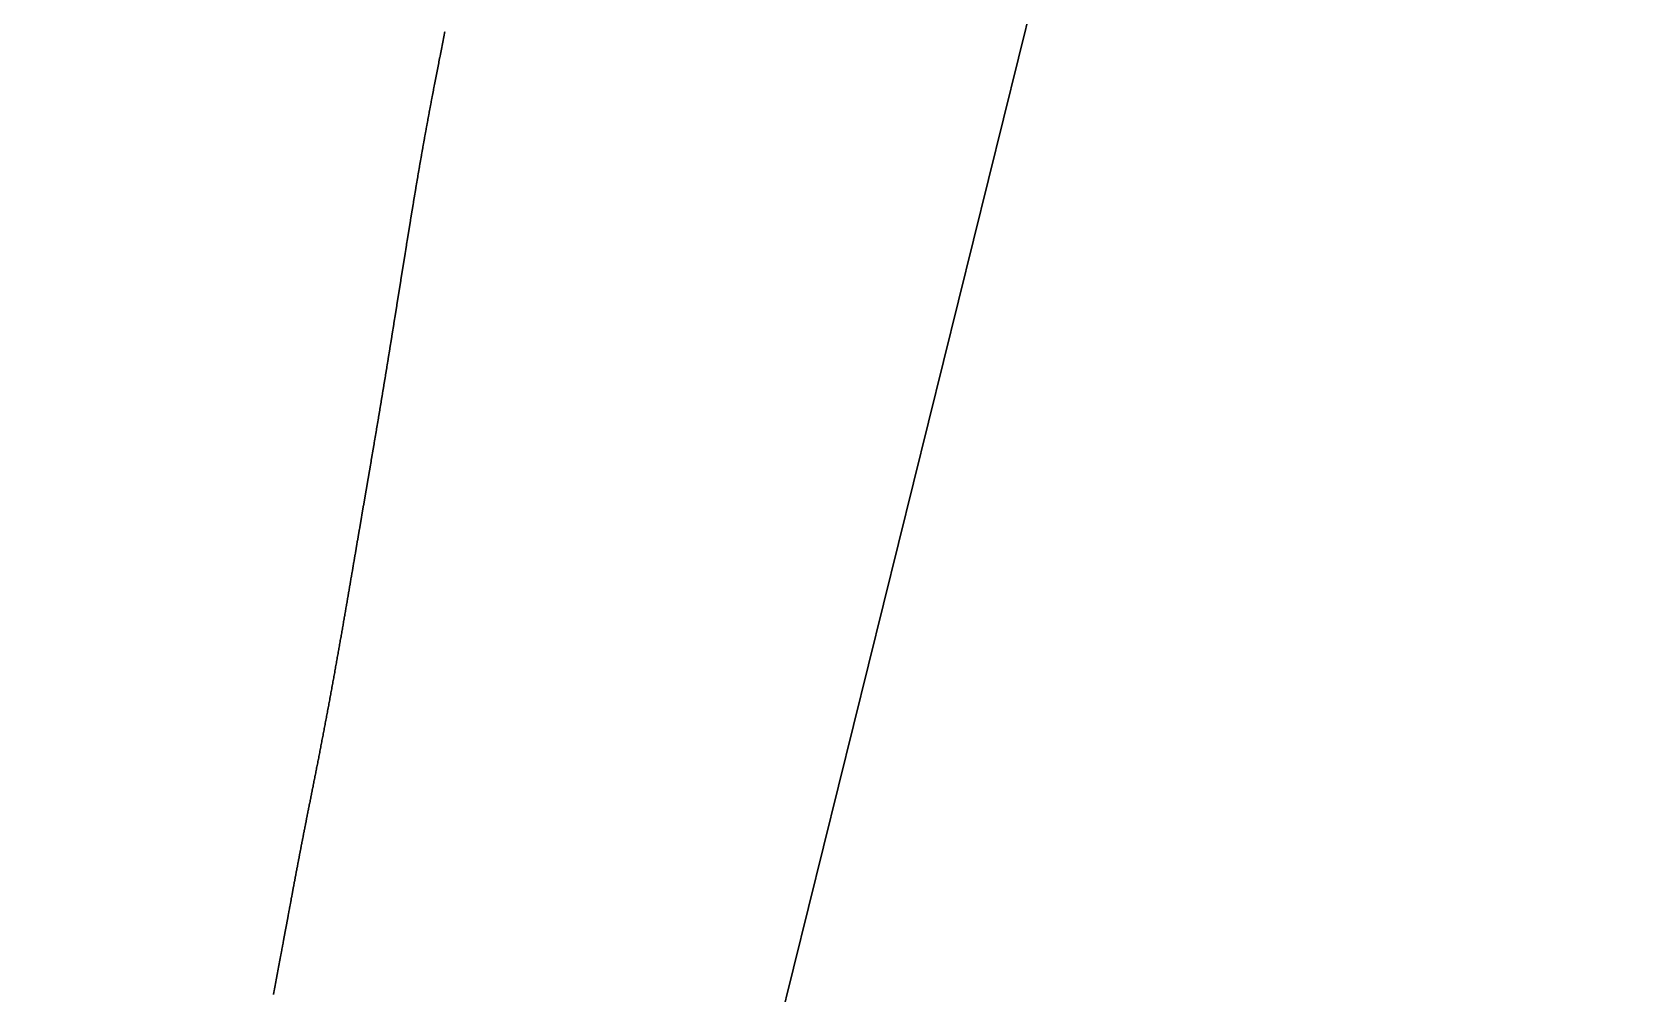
# Model space of a CAD drawing. Header units: inches. Extents: x 130170 to 284068, y 377793 to 804530.
# Drawn here: x 260626.3 to 260714.5, y 746451.2 to 746503.8 of the extents above; entities that cross this region are included whole.
import ezdxf

# ---------------------------------------------------------------- set-up
doc = ezdxf.new("R2010")
doc.units = ezdxf.units.IN
doc.header["$MEASUREMENT"] = 0
doc.layers.add('muni_il', color=7, linetype='Continuous')

msp = doc.modelspace()

# ---------------------------------------------------------------- linework, layer by layer
at = {"layer": 'muni_il'}
for points in [[(260754.781, 747530.375), (260754.516, 747438.375), (260754.219, 747328.938), (260744.016, 747241.375), (260757.781, 747179.188), (260746.219, 746984), (260731.625, 746822.375), (260701.984, 746720.062), (260696.672, 746692.375), (260695.016, 746602.75), (260685.453, 746523.188), (260656.688, 746406.938), (260626.344, 746302.5), (260639.141, 746300.188), (260650.062, 746297.125), (260662.125, 746293.125), (260756.85, 746272.963), (260806.032, 746262.021), (261717.828, 746059.438), (261715.418, 746000.168), (261660.703, 744654.562)], [(261660.703, 744654.562), (261715.418, 746000.168), (261717.828, 746059.438), (260806.032, 746262.021), (260756.85, 746272.963), (260662.125, 746293.125), (260650.062, 746297.125), (260639.141, 746300.188), (260626.344, 746302.5), (260656.688, 746406.938), (260685.453, 746523.188), (260695.016, 746602.75), (260696.672, 746692.375), (260701.984, 746720.062), (260731.625, 746822.375), (260746.219, 746984), (260757.781, 747179.188), (260744.016, 747241.375), (260754.219, 747328.938), (260754.516, 747438.375), (260754.781, 747530.375)], [(260639.54, 746451.203), (260639.549, 746451.25), (260639.558, 746451.298), (260639.567, 746451.346), (260639.576, 746451.394), (260639.585, 746451.442), (260639.594, 746451.49), (260639.603, 746451.538), (260639.612, 746451.587), (260639.621, 746451.636), (260639.63, 746451.684), (260639.639, 746451.733), (260639.649, 746451.782), (260639.658, 746451.831), (260639.667, 746451.88), (260639.676, 746451.929), (260639.685, 746451.979), (260639.695, 746452.028), (260639.704, 746452.077), (260639.713, 746452.127), (260639.723, 746452.176), (260639.732, 746452.226), (260639.741, 746452.275), (260639.751, 746452.325), (260639.76, 746452.375), (260639.769, 746452.424), (260639.778, 746452.474), (260639.788, 746452.523), (260639.797, 746452.573), (260639.806, 746452.622), (260639.815, 746452.672), (260639.825, 746452.721), (260639.834, 746452.77), (260639.843, 746452.82), (260639.852, 746452.868), (260639.861, 746452.917), (260639.871, 746452.966), (260639.88, 746453.014), (260639.889, 746453.063), (260639.898, 746453.111), (260639.906, 746453.158), (260639.915, 746453.206), (260639.924, 746453.253), (260639.933, 746453.3), (260639.942, 746453.346), (260639.95, 746453.392), (260639.959, 746453.437), (260639.967, 746453.482), (260639.975, 746453.527), (260639.984, 746453.571), (260639.992, 746453.614), (260640, 746453.656), (260640.007, 746453.698), (260640.015, 746453.739), (260640.023, 746453.779), (260640.03, 746453.818), (260640.037, 746453.856), (260640.044, 746453.893), (260640.051, 746453.929), (260640.057, 746453.964), (260640.064, 746453.997), (260640.07, 746454.03), (260640.075, 746454.06), (260640.081, 746454.089), (260640.086, 746454.117), (260640.091, 746454.143), (260640.095, 746454.167), (260640.099, 746454.189), (260640.103, 746454.21), (260640.107, 746454.228), (260640.11, 746454.244), (260640.112, 746454.258), (260640.115, 746454.269), (260640.116, 746454.278), (260640.327, 746455.409), (260640.335, 746455.455), (260640.34, 746455.48), (260640.345, 746455.507), (260640.35, 746455.535), (260640.355, 746455.564), (260640.361, 746455.594), (260640.366, 746455.625), (260640.372, 746455.658), (260640.378, 746455.691), (260640.385, 746455.726), (260640.391, 746455.762), (260640.398, 746455.798), (260640.405, 746455.836), (260640.412, 746455.875), (260640.419, 746455.915), (260640.427, 746455.955), (260640.434, 746455.997), (260640.442, 746456.04), (260640.45, 746456.083), (260640.458, 746456.127), (260640.466, 746456.172), (260640.475, 746456.218), (260640.483, 746456.265), (260640.492, 746456.312), (260640.501, 746456.36), (260640.51, 746456.409), (260640.519, 746456.459), (260640.529, 746456.509), (260640.538, 746456.56), (260640.548, 746456.612), (260640.557, 746456.664), (260640.567, 746456.716), (260640.577, 746456.77), (260640.587, 746456.823), (260640.597, 746456.878), (260640.607, 746456.932), (260640.617, 746456.987), (260640.628, 746457.043), (260640.638, 746457.099), (260640.649, 746457.155), (260640.659, 746457.212), (260640.67, 746457.269), (260640.681, 746457.326), (260640.692, 746457.384), (260640.703, 746457.442), (260640.713, 746457.5), (260640.724, 746457.558), (260640.735, 746457.616), (260640.746, 746457.675), (260640.758, 746457.734), (260640.769, 746457.793), (260640.78, 746457.852), (260640.791, 746457.911), (260640.802, 746457.971), (260640.814, 746458.03), (260640.825, 746458.09), (260640.836, 746458.15), (260640.848, 746458.209), (260640.859, 746458.269), (260640.87, 746458.329), (260640.882, 746458.389), (260640.893, 746458.448), (260640.905, 746458.508), (260640.916, 746458.568), (260640.928, 746458.628), (260640.939, 746458.688), (260640.95, 746458.748), (260640.962, 746458.807), (260640.973, 746458.867), (260640.985, 746458.927), (260640.996, 746458.987), (260641.008, 746459.047), (260641.019, 746459.106), (260641.031, 746459.166), (260641.043, 746459.226), (260641.054, 746459.285), (260641.066, 746459.345), (260641.077, 746459.404), (260641.089, 746459.464), (260641.1, 746459.523), (260641.112, 746459.583), (260641.123, 746459.643), (260641.135, 746459.702), (260641.147, 746459.761), (260641.158, 746459.821), (260641.17, 746459.88), (260641.182, 746459.94), (260641.193, 746460), (260641.205, 746460.059), (260641.217, 746460.119), (260641.228, 746460.178), (260641.24, 746460.238), (260641.252, 746460.298), (260641.264, 746460.357), (260641.275, 746460.417), (260641.287, 746460.477), (260641.299, 746460.537), (260641.311, 746460.597), (260641.323, 746460.657), (260641.334, 746460.717), (260641.346, 746460.777), (260641.358, 746460.837), (260641.37, 746460.898), (260641.382, 746460.958), (260641.394, 746461.019), (260641.406, 746461.08), (260641.418, 746461.14), (260641.431, 746461.202), (260641.443, 746461.263), (260641.455, 746461.324), (260641.467, 746461.385), (260641.48, 746461.447), (260641.492, 746461.509), (260641.504, 746461.571), (260641.516, 746461.633), (260641.529, 746461.695), (260641.541, 746461.758), (260641.554, 746461.82), (260641.566, 746461.883), (260641.579, 746461.946), (260641.591, 746462.01), (260641.604, 746462.073), (260641.617, 746462.137), (260641.629, 746462.201), (260641.642, 746462.265), (260641.655, 746462.329), (260641.668, 746462.394), (260641.681, 746462.458), (260641.694, 746462.523), (260641.707, 746462.589), (260641.72, 746462.654), (260641.733, 746462.72), (260641.746, 746462.786), (260641.759, 746462.852), (260641.772, 746462.918), (260641.785, 746462.985), (260641.798, 746463.052), (260641.811, 746463.119), (260641.825, 746463.186), (260641.838, 746463.254), (260641.851, 746463.321), (260641.865, 746463.389), (260641.878, 746463.458), (260641.892, 746463.526), (260641.905, 746463.595), (260641.919, 746463.664), (260641.933, 746463.733), (260641.946, 746463.803), (260641.96, 746463.872), (260641.974, 746463.942), (260641.987, 746464.012), (260642.001, 746464.082), (260642.015, 746464.153), (260642.029, 746464.224), (260642.042, 746464.295), (260642.056, 746464.366), (260642.07, 746464.437), (260642.084, 746464.509), (260642.098, 746464.58), (260642.112, 746464.652), (260642.126, 746464.724), (260642.14, 746464.797), (260642.154, 746464.869), (260642.168, 746464.942), (260642.182, 746465.014), (260642.196, 746465.087), (260642.21, 746465.161), (260642.224, 746465.234), (260642.238, 746465.307), (260642.252, 746465.381), (260642.266, 746465.455), (260642.28, 746465.528), (260642.294, 746465.602), (260642.308, 746465.676), (260642.322, 746465.75), (260642.337, 746465.825), (260642.351, 746465.899), (260642.365, 746465.974), (260642.379, 746466.048), (260642.393, 746466.123), (260642.407, 746466.198), (260642.421, 746466.273), (260642.435, 746466.347), (260642.449, 746466.422), (260642.463, 746466.497), (260642.478, 746466.573), (260642.492, 746466.648), (260642.506, 746466.723), (260642.52, 746466.798), (260642.534, 746466.873), (260642.548, 746466.948), (260642.562, 746467.024), (260642.576, 746467.099), (260642.59, 746467.174), (260642.604, 746467.249), (260642.618, 746467.325), (260642.632, 746467.4), (260642.645, 746467.475), (260642.659, 746467.55), (260642.673, 746467.626), (260642.687, 746467.701), (260642.701, 746467.776), (260642.714, 746467.851), (260642.728, 746467.926), (260642.742, 746468.001), (260642.756, 746468.076), (260642.769, 746468.151), (260642.783, 746468.226), (260642.796, 746468.3), (260642.81, 746468.375), (260642.823, 746468.449), (260642.837, 746468.524), (260642.851, 746468.598), (260642.864, 746468.672), (260642.877, 746468.747), (260642.891, 746468.821), (260642.904, 746468.895), (260642.917, 746468.969), (260642.931, 746469.043), (260642.944, 746469.116), (260642.957, 746469.19), (260642.97, 746469.263), (260642.983, 746469.336), (260642.996, 746469.41), (260643.009, 746469.483), (260643.022, 746469.555), (260643.035, 746469.628), (260643.048, 746469.701), (260643.061, 746469.773), (260643.074, 746469.845), (260643.087, 746469.918), (260643.099, 746469.99), (260643.112, 746470.062), (260643.125, 746470.133), (260643.138, 746470.205), (260643.15, 746470.276), (260643.163, 746470.347), (260643.175, 746470.418), (260643.188, 746470.489), (260643.2, 746470.56), (260643.212, 746470.631), (260643.225, 746470.701), (260643.237, 746470.771), (260643.249, 746470.841), (260643.262, 746470.911), (260643.274, 746470.981), (260643.286, 746471.05), (260643.298, 746471.12), (260643.31, 746471.189), (260643.322, 746471.258), (260643.334, 746471.327), (260643.346, 746471.395), (260643.358, 746471.464), (260643.37, 746471.532), (260643.382, 746471.6), (260643.393, 746471.668), (260643.405, 746471.736), (260643.417, 746471.803), (260643.429, 746471.871), (260643.44, 746471.938), (260643.452, 746472.005), (260643.463, 746472.072), (260643.475, 746472.139), (260643.486, 746472.205), (260643.498, 746472.271), (260643.509, 746472.338), (260643.52, 746472.404), (260643.532, 746472.469), (260643.543, 746472.535), (260643.554, 746472.6), (260643.566, 746472.666), (260643.577, 746472.731), (260643.588, 746472.796), (260643.599, 746472.861), (260643.61, 746472.925), (260643.621, 746472.99), (260643.632, 746473.054), (260643.643, 746473.118), (260643.654, 746473.182), (260643.665, 746473.246), (260643.676, 746473.309), (260643.687, 746473.373), (260643.698, 746473.436), (260643.709, 746473.499), (260643.719, 746473.562), (260643.73, 746473.625), (260643.741, 746473.688), (260643.751, 746473.75), (260643.762, 746473.813), (260643.773, 746473.875), (260643.783, 746473.937), (260643.794, 746473.999), (260643.804, 746474.061), (260643.815, 746474.123), (260643.826, 746474.184), (260643.836, 746474.245), (260643.846, 746474.307), (260643.857, 746474.368), (260643.867, 746474.429), (260643.878, 746474.489), (260643.888, 746474.55), (260643.898, 746474.611), (260643.909, 746474.671), (260643.919, 746474.732), (260643.929, 746474.792), (260643.94, 746474.852), (260643.95, 746474.912), (260643.96, 746474.972), (260643.97, 746475.031), (260643.98, 746475.091), (260643.99, 746475.15), (260644.001, 746475.209), (260644.011, 746475.269), (260644.021, 746475.328), (260644.031, 746475.387), (260644.041, 746475.446), (260644.051, 746475.504), (260644.061, 746475.563), (260644.071, 746475.622), (260644.081, 746475.68), (260644.091, 746475.738), (260644.101, 746475.797), (260644.111, 746475.855), (260644.121, 746475.913), (260644.13, 746475.971), (260644.14, 746476.028), (260644.15, 746476.086), (260644.16, 746476.144), (260644.17, 746476.201), (260644.18, 746476.259), (260644.19, 746476.316), (260644.199, 746476.373), (260644.209, 746476.43), (260644.219, 746476.487), (260644.229, 746476.544), (260644.238, 746476.601), (260644.248, 746476.658), (260644.258, 746476.715), (260644.267, 746476.771), (260644.277, 746476.828), (260644.287, 746476.884), (260644.296, 746476.94), (260644.306, 746476.997), (260644.316, 746477.053), (260644.325, 746477.109), (260644.335, 746477.165), (260644.344, 746477.221), (260644.354, 746477.277), (260644.363, 746477.332), (260644.373, 746477.388), (260644.382, 746477.443), (260644.392, 746477.499), (260644.401, 746477.554), (260644.411, 746477.61), (260644.42, 746477.665), (260644.43, 746477.72), (260644.439, 746477.775), (260644.449, 746477.83), (260644.458, 746477.885), (260644.468, 746477.94), (260644.477, 746477.995), (260644.486, 746478.05), (260644.496, 746478.104), (260644.505, 746478.159), (260644.514, 746478.213), (260644.524, 746478.268), (260644.533, 746478.322), (260644.542, 746478.376), (260644.552, 746478.43), (260644.561, 746478.484), (260644.57, 746478.538), (260644.579, 746478.592), (260644.589, 746478.646), (260644.598, 746478.7), (260644.607, 746478.754), (260644.616, 746478.807), (260644.626, 746478.861), (260644.635, 746478.914), (260644.644, 746478.968), (260644.653, 746479.021), (260644.662, 746479.075), (260644.671, 746479.128), (260644.68, 746479.181), (260644.69, 746479.234), (260644.699, 746479.287), (260644.708, 746479.34), (260644.717, 746479.393), (260644.726, 746479.445), (260644.735, 746479.498), (260644.744, 746479.551), (260644.753, 746479.603), (260644.762, 746479.656), (260644.771, 746479.708), (260644.78, 746479.761), (260644.789, 746479.813), (260644.798, 746479.865), (260644.807, 746479.917), (260644.816, 746479.969), (260644.825, 746480.021), (260644.833, 746480.073), (260644.842, 746480.125), (260644.851, 746480.177), (260644.86, 746480.228), (260644.869, 746480.28), (260644.878, 746480.332), (260644.886, 746480.383), (260644.895, 746480.435), (260644.904, 746480.486), (260644.913, 746480.537), (260644.922, 746480.589), (260644.93, 746480.64), (260644.939, 746480.691), (260644.948, 746480.742), (260644.956, 746480.793), (260644.965, 746480.844), (260644.974, 746480.895), (260644.983, 746480.946), (260644.991, 746480.997), (260645, 746481.047), (260645.008, 746481.098), (260645.017, 746481.149), (260645.026, 746481.199), (260645.034, 746481.25), (260645.043, 746481.3), (260645.051, 746481.35), (260645.06, 746481.401), (260645.069, 746481.451), (260645.077, 746481.501), (260645.085, 746481.551), (260645.094, 746481.601), (260645.103, 746481.651), (260645.111, 746481.701), (260645.12, 746481.751), (260645.128, 746481.801), (260645.136, 746481.851), (260645.145, 746481.901), (260645.153, 746481.951), (260645.162, 746482), (260645.17, 746482.05), (260645.179, 746482.1), (260645.187, 746482.149), (260645.195, 746482.199), (260645.204, 746482.248), (260645.212, 746482.298), (260645.22, 746482.347), (260645.229, 746482.397), (260645.237, 746482.446), (260645.245, 746482.495), (260645.254, 746482.545), (260645.262, 746482.594), (260645.27, 746482.643), (260645.279, 746482.693), (260645.287, 746482.742), (260645.295, 746482.791), (260645.303, 746482.84), (260645.312, 746482.889), (260645.32, 746482.939), (260645.328, 746482.988), (260645.336, 746483.037), (260645.345, 746483.086), (260645.353, 746483.135), (260645.361, 746483.184), (260645.369, 746483.233), (260645.377, 746483.282), (260645.386, 746483.331), (260645.394, 746483.38), (260645.402, 746483.429), (260645.41, 746483.478), (260645.418, 746483.527), (260645.426, 746483.576), (260645.435, 746483.625), (260645.443, 746483.674), (260645.451, 746483.723), (260645.459, 746483.772), (260645.467, 746483.821), (260645.475, 746483.87), (260645.483, 746483.919), (260645.492, 746483.968), (260645.5, 746484.018), (260645.508, 746484.067), (260645.516, 746484.116), (260645.524, 746484.165), (260645.532, 746484.214), (260645.54, 746484.263), (260645.548, 746484.312), (260645.557, 746484.362), (260645.565, 746484.411), (260645.573, 746484.46), (260645.581, 746484.509), (260645.589, 746484.558), (260645.597, 746484.608), (260645.605, 746484.657), (260645.614, 746484.707), (260645.622, 746484.756), (260645.63, 746484.806), (260645.638, 746484.855), (260645.646, 746484.905), (260645.654, 746484.954), (260645.662, 746485.004), (260645.671, 746485.053), (260645.679, 746485.103), (260645.687, 746485.153), (260645.695, 746485.203), (260645.703, 746485.253), (260645.711, 746485.303), (260645.719, 746485.352), (260645.728, 746485.402), (260645.736, 746485.453), (260645.744, 746485.503), (260645.752, 746485.553), (260645.76, 746485.603), (260645.769, 746485.653), (260645.777, 746485.704), (260645.785, 746485.754), (260645.793, 746485.804), (260645.801, 746485.855), (260645.81, 746485.905), (260645.818, 746485.956), (260645.826, 746486.007), (260645.834, 746486.057), (260645.843, 746486.108), (260645.851, 746486.159), (260645.859, 746486.21), (260645.867, 746486.261), (260645.876, 746486.312), (260645.884, 746486.363), (260645.892, 746486.414), (260645.9, 746486.465), (260645.909, 746486.517), (260645.917, 746486.568), (260645.925, 746486.619), (260645.934, 746486.671), (260645.942, 746486.723), (260645.95, 746486.774), (260645.959, 746486.826), (260645.967, 746486.878), (260645.975, 746486.929), (260645.984, 746486.981), (260645.992, 746487.033), (260646.001, 746487.085), (260646.009, 746487.138), (260646.017, 746487.19), (260646.026, 746487.242), (260646.034, 746487.294), (260646.043, 746487.347), (260646.051, 746487.399), (260646.06, 746487.452), (260646.068, 746487.504), (260646.077, 746487.557), (260646.085, 746487.61), (260646.094, 746487.662), (260646.102, 746487.715), (260646.111, 746487.768), (260646.119, 746487.821), (260646.128, 746487.874), (260646.136, 746487.927), (260646.145, 746487.98), (260646.153, 746488.034), (260646.162, 746488.087), (260646.17, 746488.141), (260646.179, 746488.194), (260646.187, 746488.247), (260646.196, 746488.301), (260646.205, 746488.355), (260646.213, 746488.408), (260646.222, 746488.462), (260646.23, 746488.516), (260646.239, 746488.57), (260646.248, 746488.624), (260646.256, 746488.678), (260646.265, 746488.731), (260646.274, 746488.786), (260646.282, 746488.84), (260646.291, 746488.894), (260646.3, 746488.948), (260646.308, 746489.002), (260646.317, 746489.057), (260646.326, 746489.111), (260646.335, 746489.165), (260646.343, 746489.22), (260646.352, 746489.274), (260646.361, 746489.329), (260646.369, 746489.384), (260646.378, 746489.438), (260646.387, 746489.493), (260646.396, 746489.547), (260646.404, 746489.602), (260646.413, 746489.657), (260646.422, 746489.712), (260646.431, 746489.767), (260646.44, 746489.821), (260646.448, 746489.876), (260646.457, 746489.931), (260646.466, 746489.986), (260646.475, 746490.041), (260646.484, 746490.096), (260646.492, 746490.151), (260646.501, 746490.206), (260646.51, 746490.261), (260646.519, 746490.316), (260646.528, 746490.371), (260646.536, 746490.426), (260646.545, 746490.481), (260646.554, 746490.536), (260646.563, 746490.591), (260646.572, 746490.647), (260646.581, 746490.702), (260646.589, 746490.757), (260646.598, 746490.812), (260646.607, 746490.867), (260646.616, 746490.922), (260646.625, 746490.977), (260646.634, 746491.032), (260646.643, 746491.087), (260646.651, 746491.143), (260646.66, 746491.198), (260646.669, 746491.253), (260646.678, 746491.308), (260646.687, 746491.363), (260646.696, 746491.418), (260646.704, 746491.473), (260646.713, 746491.528), (260646.722, 746491.583), (260646.731, 746491.638), (260646.74, 746491.693), (260646.749, 746491.748), (260646.758, 746491.802), (260646.766, 746491.857), (260646.775, 746491.912), (260646.784, 746491.967), (260646.793, 746492.022), (260646.802, 746492.076), (260646.811, 746492.131), (260646.819, 746492.186), (260646.828, 746492.24), (260646.837, 746492.295), (260646.846, 746492.349), (260646.855, 746492.404), (260646.863, 746492.458), (260646.872, 746492.513), (260646.881, 746492.567), (260646.89, 746492.621), (260646.899, 746492.676), (260646.907, 746492.73), (260646.916, 746492.784), (260646.925, 746492.838), (260646.934, 746492.892), (260646.942, 746492.946), (260646.951, 746493), (260646.96, 746493.054), (260646.969, 746493.107), (260646.978, 746493.161), (260646.986, 746493.215), (260646.995, 746493.268), (260647.004, 746493.322), (260647.013, 746493.375), (260647.021, 746493.429), (260647.03, 746493.482), (260647.039, 746493.535), (260647.047, 746493.589), (260647.056, 746493.642), (260647.065, 746493.695), (260647.073, 746493.748), (260647.082, 746493.801), (260647.091, 746493.853), (260647.099, 746493.906), (260647.108, 746493.959), (260647.117, 746494.011), (260647.126, 746494.064), (260647.134, 746494.116), (260647.143, 746494.168), (260647.151, 746494.221), (260647.16, 746494.273), (260647.169, 746494.325), (260647.177, 746494.377), (260647.186, 746494.429), (260647.194, 746494.481), (260647.203, 746494.532), (260647.212, 746494.584), (260647.22, 746494.636), (260647.229, 746494.687), (260647.237, 746494.739), (260647.246, 746494.79), (260647.254, 746494.841), (260647.263, 746494.892), (260647.271, 746494.943), (260647.28, 746494.994), (260647.288, 746495.045), (260647.297, 746495.096), (260647.305, 746495.146), (260647.314, 746495.197), (260647.322, 746495.248), (260647.331, 746495.298), (260647.339, 746495.348), (260647.348, 746495.398), (260647.356, 746495.449), (260647.365, 746495.499), (260647.373, 746495.549), (260647.381, 746495.598), (260647.39, 746495.648), (260647.398, 746495.698), (260647.407, 746495.747), (260647.415, 746495.797), (260647.424, 746495.846), (260647.432, 746495.896), (260647.44, 746495.945), (260647.449, 746495.994), (260647.457, 746496.043), (260647.465, 746496.092), (260647.474, 746496.141), (260647.482, 746496.189), (260647.49, 746496.238), (260647.499, 746496.287), (260647.507, 746496.335), (260647.515, 746496.384), (260647.524, 746496.432), (260647.532, 746496.48), (260647.54, 746496.528), (260647.549, 746496.576), (260647.557, 746496.624), (260647.565, 746496.672), (260647.574, 746496.72), (260647.582, 746496.768), (260647.59, 746496.815), (260647.598, 746496.863), (260647.607, 746496.91), (260647.615, 746496.958), (260647.623, 746497.005), (260647.632, 746497.052), (260647.64, 746497.099), (260647.648, 746497.146), (260647.656, 746497.193), (260647.665, 746497.24), (260647.673, 746497.287), (260647.681, 746497.334), (260647.689, 746497.38), (260647.698, 746497.427), (260647.706, 746497.474), (260647.714, 746497.52), (260647.722, 746497.567), (260647.73, 746497.613), (260647.739, 746497.659), (260647.747, 746497.705), (260647.755, 746497.751), (260647.763, 746497.798), (260647.772, 746497.844), (260647.78, 746497.89), (260647.788, 746497.935), (260647.796, 746497.981), (260647.805, 746498.027), (260647.813, 746498.073), (260647.821, 746498.118), (260647.829, 746498.164), (260647.837, 746498.21), (260647.846, 746498.255), (260647.854, 746498.301), (260647.862, 746498.346), (260647.87, 746498.391), (260647.879, 746498.436), (260647.887, 746498.482), (260647.895, 746498.527), (260647.903, 746498.572), (260647.912, 746498.617), (260647.92, 746498.662), (260647.928, 746498.707), (260647.936, 746498.752), (260647.945, 746498.797), (260647.953, 746498.842), (260647.961, 746498.887), (260647.969, 746498.932), (260647.978, 746498.977), (260647.986, 746499.022), (260647.994, 746499.067), (260648.003, 746499.111), (260648.011, 746499.156), (260648.019, 746499.201), (260648.028, 746499.245), (260648.036, 746499.29), (260648.044, 746499.335), (260648.053, 746499.379), (260648.061, 746499.424), (260648.069, 746499.469), (260648.078, 746499.513), (260648.086, 746499.558), (260648.094, 746499.602), (260648.103, 746499.647), (260648.111, 746499.691), (260648.119, 746499.736), (260648.128, 746499.781), (260648.136, 746499.825), (260648.145, 746499.87), (260648.153, 746499.914), (260648.162, 746499.959), (260648.17, 746500.003), (260648.178, 746500.048), (260648.187, 746500.092), (260648.195, 746500.137), (260648.204, 746500.181), (260648.212, 746500.226), (260648.221, 746500.271), (260648.229, 746500.315), (260648.238, 746500.36), (260648.246, 746500.404), (260648.255, 746500.449), (260648.264, 746500.494), (260648.272, 746500.538), (260648.281, 746500.583), (260648.289, 746500.628), (260648.298, 746500.672), (260648.306, 746500.717), (260648.315, 746500.762), (260648.324, 746500.807), (260648.332, 746500.852), (260648.341, 746500.897), (260648.35, 746500.942), (260648.358, 746500.986), (260648.367, 746501.031), (260648.376, 746501.076), (260648.385, 746501.122), (260648.393, 746501.167), (260648.402, 746501.212), (260648.411, 746501.257), (260648.42, 746501.302), (260648.428, 746501.347), (260648.437, 746501.393), (260648.446, 746501.438), (260648.455, 746501.483), (260648.464, 746501.529), (260648.473, 746501.574), (260648.481, 746501.62), (260648.49, 746501.666), (260648.499, 746501.711), (260648.508, 746501.757), (260648.517, 746501.803), (260648.526, 746501.848), (260648.535, 746501.894), (260648.544, 746501.94), (260648.553, 746501.986), (260648.562, 746502.032), (260648.571, 746502.078), (260648.58, 746502.125), (260648.589, 746502.171), (260648.598, 746502.217), (260648.607, 746502.263), (260648.616, 746502.31), (260648.625, 746502.356), (260648.634, 746502.403), (260648.644, 746502.449), (260648.653, 746502.496), (260648.662, 746502.543), (260648.671, 746502.59), (260648.68, 746502.637), (260648.69, 746502.684), (260648.699, 746502.731), (260648.708, 746502.778), (260648.717, 746502.825), (260648.727, 746502.872), (260648.736, 746502.919), (260648.745, 746502.967), (260648.755, 746503.014), (260648.764, 746503.062), (260648.773, 746503.11), (260648.783, 746503.157), (260648.792, 746503.205), (260648.801, 746503.253), (260648.811, 746503.301), (260648.82, 746503.349), (260648.83, 746503.397), (260648.839, 746503.445), (260648.849, 746503.493), (260648.858, 746503.542), (260648.868, 746503.59), (260648.877, 746503.639), (260648.887, 746503.687), (260648.896, 746503.736), (260648.906, 746503.784), (260648.915, 746503.833)], [(260648.915, 746503.833), (260648.906, 746503.784), (260648.896, 746503.736), (260648.887, 746503.687), (260648.877, 746503.639), (260648.868, 746503.59), (260648.858, 746503.542), (260648.849, 746503.493), (260648.839, 746503.445), (260648.83, 746503.397), (260648.82, 746503.349), (260648.811, 746503.301), (260648.801, 746503.253), (260648.792, 746503.205), (260648.783, 746503.157), (260648.773, 746503.11), (260648.764, 746503.062), (260648.755, 746503.014), (260648.745, 746502.967), (260648.736, 746502.919), (260648.727, 746502.872), (260648.717, 746502.825), (260648.708, 746502.778), (260648.699, 746502.731), (260648.69, 746502.684), (260648.68, 746502.637), (260648.671, 746502.59), (260648.662, 746502.543), (260648.653, 746502.496), (260648.644, 746502.449), (260648.634, 746502.403), (260648.625, 746502.356), (260648.616, 746502.31), (260648.607, 746502.263), (260648.598, 746502.217), (260648.589, 746502.171), (260648.58, 746502.125), (260648.571, 746502.078), (260648.562, 746502.032), (260648.553, 746501.986), (260648.544, 746501.94), (260648.535, 746501.894), (260648.526, 746501.848), (260648.517, 746501.803), (260648.508, 746501.757), (260648.499, 746501.711), (260648.49, 746501.666), (260648.481, 746501.62), (260648.473, 746501.574), (260648.464, 746501.529), (260648.455, 746501.483), (260648.446, 746501.438), (260648.437, 746501.393), (260648.428, 746501.347), (260648.42, 746501.302), (260648.411, 746501.257), (260648.402, 746501.212), (260648.393, 746501.167), (260648.385, 746501.122), (260648.376, 746501.076), (260648.367, 746501.031), (260648.358, 746500.986), (260648.35, 746500.942), (260648.341, 746500.897), (260648.332, 746500.852), (260648.324, 746500.807), (260648.315, 746500.762), (260648.306, 746500.717), (260648.298, 746500.672), (260648.289, 746500.628), (260648.281, 746500.583), (260648.272, 746500.538), (260648.264, 746500.494), (260648.255, 746500.449), (260648.246, 746500.404), (260648.238, 746500.36), (260648.229, 746500.315), (260648.221, 746500.271), (260648.212, 746500.226), (260648.204, 746500.181), (260648.195, 746500.137), (260648.187, 746500.092), (260648.178, 746500.048), (260648.17, 746500.003), (260648.162, 746499.959), (260648.153, 746499.914), (260648.145, 746499.87), (260648.136, 746499.825), (260648.128, 746499.781), (260648.119, 746499.736), (260648.111, 746499.691), (260648.103, 746499.647), (260648.094, 746499.602), (260648.086, 746499.558), (260648.078, 746499.513), (260648.069, 746499.469), (260648.061, 746499.424), (260648.053, 746499.379), (260648.044, 746499.335), (260648.036, 746499.29), (260648.028, 746499.245), (260648.019, 746499.201), (260648.011, 746499.156), (260648.003, 746499.111), (260647.994, 746499.067), (260647.986, 746499.022), (260647.978, 746498.977), (260647.969, 746498.932), (260647.961, 746498.887), (260647.953, 746498.842), (260647.945, 746498.797), (260647.936, 746498.752), (260647.928, 746498.707), (260647.92, 746498.662), (260647.912, 746498.617), (260647.903, 746498.572), (260647.895, 746498.527), (260647.887, 746498.482), (260647.879, 746498.436), (260647.87, 746498.391), (260647.862, 746498.346), (260647.854, 746498.301), (260647.846, 746498.255), (260647.837, 746498.21), (260647.829, 746498.164), (260647.821, 746498.118), (260647.813, 746498.073), (260647.805, 746498.027), (260647.796, 746497.981), (260647.788, 746497.935), (260647.78, 746497.89), (260647.772, 746497.844), (260647.763, 746497.798), (260647.755, 746497.751), (260647.747, 746497.705), (260647.739, 746497.659), (260647.73, 746497.613), (260647.722, 746497.567), (260647.714, 746497.52), (260647.706, 746497.474), (260647.698, 746497.427), (260647.689, 746497.38), (260647.681, 746497.334), (260647.673, 746497.287), (260647.665, 746497.24), (260647.656, 746497.193), (260647.648, 746497.146), (260647.64, 746497.099), (260647.632, 746497.052), (260647.623, 746497.005), (260647.615, 746496.958), (260647.607, 746496.91), (260647.598, 746496.863), (260647.59, 746496.815), (260647.582, 746496.768), (260647.574, 746496.72), (260647.565, 746496.672), (260647.557, 746496.624), (260647.549, 746496.576), (260647.54, 746496.528), (260647.532, 746496.48), (260647.524, 746496.432), (260647.515, 746496.384), (260647.507, 746496.335), (260647.499, 746496.287), (260647.49, 746496.238), (260647.482, 746496.189), (260647.474, 746496.141), (260647.465, 746496.092), (260647.457, 746496.043), (260647.449, 746495.994), (260647.44, 746495.945), (260647.432, 746495.896), (260647.424, 746495.846), (260647.415, 746495.797), (260647.407, 746495.747), (260647.398, 746495.698), (260647.39, 746495.648), (260647.381, 746495.598), (260647.373, 746495.549), (260647.365, 746495.499), (260647.356, 746495.449), (260647.348, 746495.398), (260647.339, 746495.348), (260647.331, 746495.298), (260647.322, 746495.248), (260647.314, 746495.197), (260647.305, 746495.146), (260647.297, 746495.096), (260647.288, 746495.045), (260647.28, 746494.994), (260647.271, 746494.943), (260647.263, 746494.892), (260647.254, 746494.841), (260647.246, 746494.79), (260647.237, 746494.739), (260647.229, 746494.687), (260647.22, 746494.636), (260647.212, 746494.584), (260647.203, 746494.532), (260647.194, 746494.481), (260647.186, 746494.429), (260647.177, 746494.377), (260647.169, 746494.325), (260647.16, 746494.273), (260647.151, 746494.221), (260647.143, 746494.168), (260647.134, 746494.116), (260647.126, 746494.064), (260647.117, 746494.011), (260647.108, 746493.959), (260647.099, 746493.906), (260647.091, 746493.853), (260647.082, 746493.801), (260647.073, 746493.748), (260647.065, 746493.695), (260647.056, 746493.642), (260647.047, 746493.589), (260647.039, 746493.535), (260647.03, 746493.482), (260647.021, 746493.429), (260647.013, 746493.375), (260647.004, 746493.322), (260646.995, 746493.268), (260646.986, 746493.215), (260646.978, 746493.161), (260646.969, 746493.107), (260646.96, 746493.054), (260646.951, 746493), (260646.942, 746492.946), (260646.934, 746492.892), (260646.925, 746492.838), (260646.916, 746492.784), (260646.907, 746492.73), (260646.899, 746492.676), (260646.89, 746492.621), (260646.881, 746492.567), (260646.872, 746492.513), (260646.863, 746492.458), (260646.855, 746492.404), (260646.846, 746492.349), (260646.837, 746492.295), (260646.828, 746492.24), (260646.819, 746492.186), (260646.811, 746492.131), (260646.802, 746492.076), (260646.793, 746492.022), (260646.784, 746491.967), (260646.775, 746491.912), (260646.766, 746491.857), (260646.758, 746491.802), (260646.749, 746491.748), (260646.74, 746491.693), (260646.731, 746491.638), (260646.722, 746491.583), (260646.713, 746491.528), (260646.704, 746491.473), (260646.696, 746491.418), (260646.687, 746491.363), (260646.678, 746491.308), (260646.669, 746491.253), (260646.66, 746491.198), (260646.651, 746491.143), (260646.643, 746491.087), (260646.634, 746491.032), (260646.625, 746490.977), (260646.616, 746490.922), (260646.607, 746490.867), (260646.598, 746490.812), (260646.589, 746490.757), (260646.581, 746490.702), (260646.572, 746490.647), (260646.563, 746490.591), (260646.554, 746490.536), (260646.545, 746490.481), (260646.536, 746490.426), (260646.528, 746490.371), (260646.519, 746490.316), (260646.51, 746490.261), (260646.501, 746490.206), (260646.492, 746490.151), (260646.484, 746490.096), (260646.475, 746490.041), (260646.466, 746489.986), (260646.457, 746489.931), (260646.448, 746489.876), (260646.44, 746489.821), (260646.431, 746489.767), (260646.422, 746489.712), (260646.413, 746489.657), (260646.404, 746489.602), (260646.396, 746489.547), (260646.387, 746489.493), (260646.378, 746489.438), (260646.369, 746489.384), (260646.361, 746489.329), (260646.352, 746489.274), (260646.343, 746489.22), (260646.335, 746489.165), (260646.326, 746489.111), (260646.317, 746489.057), (260646.308, 746489.002), (260646.3, 746488.948), (260646.291, 746488.894), (260646.282, 746488.84), (260646.274, 746488.786), (260646.265, 746488.731), (260646.256, 746488.678), (260646.248, 746488.624), (260646.239, 746488.57), (260646.23, 746488.516), (260646.222, 746488.462), (260646.213, 746488.408), (260646.205, 746488.355), (260646.196, 746488.301), (260646.187, 746488.247), (260646.179, 746488.194), (260646.17, 746488.141), (260646.162, 746488.087), (260646.153, 746488.034), (260646.145, 746487.98), (260646.136, 746487.927), (260646.128, 746487.874), (260646.119, 746487.821), (260646.111, 746487.768), (260646.102, 746487.715), (260646.094, 746487.662), (260646.085, 746487.61), (260646.077, 746487.557), (260646.068, 746487.504), (260646.06, 746487.452), (260646.051, 746487.399), (260646.043, 746487.347), (260646.034, 746487.294), (260646.026, 746487.242), (260646.017, 746487.19), (260646.009, 746487.138), (260646.001, 746487.085), (260645.992, 746487.033), (260645.984, 746486.981), (260645.975, 746486.929), (260645.967, 746486.878), (260645.959, 746486.826), (260645.95, 746486.774), (260645.942, 746486.723), (260645.934, 746486.671), (260645.925, 746486.619), (260645.917, 746486.568), (260645.909, 746486.517), (260645.9, 746486.465), (260645.892, 746486.414), (260645.884, 746486.363), (260645.876, 746486.312), (260645.867, 746486.261), (260645.859, 746486.21), (260645.851, 746486.159), (260645.843, 746486.108), (260645.834, 746486.057), (260645.826, 746486.007), (260645.818, 746485.956), (260645.81, 746485.905), (260645.801, 746485.855), (260645.793, 746485.804), (260645.785, 746485.754), (260645.777, 746485.704), (260645.769, 746485.653), (260645.76, 746485.603), (260645.752, 746485.553), (260645.744, 746485.503), (260645.736, 746485.453), (260645.728, 746485.402), (260645.719, 746485.352), (260645.711, 746485.303), (260645.703, 746485.253), (260645.695, 746485.203), (260645.687, 746485.153), (260645.679, 746485.103), (260645.671, 746485.053), (260645.662, 746485.004), (260645.654, 746484.954), (260645.646, 746484.905), (260645.638, 746484.855), (260645.63, 746484.806), (260645.622, 746484.756), (260645.614, 746484.707), (260645.605, 746484.657), (260645.597, 746484.608), (260645.589, 746484.558), (260645.581, 746484.509), (260645.573, 746484.46), (260645.565, 746484.411), (260645.557, 746484.362), (260645.548, 746484.312), (260645.54, 746484.263), (260645.532, 746484.214), (260645.524, 746484.165), (260645.516, 746484.116), (260645.508, 746484.067), (260645.5, 746484.018), (260645.492, 746483.968), (260645.483, 746483.919), (260645.475, 746483.87), (260645.467, 746483.821), (260645.459, 746483.772), (260645.451, 746483.723), (260645.443, 746483.674), (260645.435, 746483.625), (260645.426, 746483.576), (260645.418, 746483.527), (260645.41, 746483.478), (260645.402, 746483.429), (260645.394, 746483.38), (260645.386, 746483.331), (260645.377, 746483.282), (260645.369, 746483.233), (260645.361, 746483.184), (260645.353, 746483.135), (260645.345, 746483.086), (260645.336, 746483.037), (260645.328, 746482.988), (260645.32, 746482.939), (260645.312, 746482.889), (260645.303, 746482.84), (260645.295, 746482.791), (260645.287, 746482.742), (260645.279, 746482.693), (260645.27, 746482.643), (260645.262, 746482.594), (260645.254, 746482.545), (260645.245, 746482.495), (260645.237, 746482.446), (260645.229, 746482.397), (260645.22, 746482.347), (260645.212, 746482.298), (260645.204, 746482.248), (260645.195, 746482.199), (260645.187, 746482.149), (260645.179, 746482.1), (260645.17, 746482.05), (260645.162, 746482), (260645.153, 746481.951), (260645.145, 746481.901), (260645.136, 746481.851), (260645.128, 746481.801), (260645.12, 746481.751), (260645.111, 746481.701), (260645.103, 746481.651), (260645.094, 746481.601), (260645.085, 746481.551), (260645.077, 746481.501), (260645.069, 746481.451), (260645.06, 746481.401), (260645.051, 746481.35), (260645.043, 746481.3), (260645.034, 746481.25), (260645.026, 746481.199), (260645.017, 746481.149), (260645.008, 746481.098), (260645, 746481.047), (260644.991, 746480.997), (260644.983, 746480.946), (260644.974, 746480.895), (260644.965, 746480.844), (260644.956, 746480.793), (260644.948, 746480.742), (260644.939, 746480.691), (260644.93, 746480.64), (260644.922, 746480.589), (260644.913, 746480.537), (260644.904, 746480.486), (260644.895, 746480.435), (260644.886, 746480.383), (260644.878, 746480.332), (260644.869, 746480.28), (260644.86, 746480.228), (260644.851, 746480.177), (260644.842, 746480.125), (260644.833, 746480.073), (260644.825, 746480.021), (260644.816, 746479.969), (260644.807, 746479.917), (260644.798, 746479.865), (260644.789, 746479.813), (260644.78, 746479.761), (260644.771, 746479.708), (260644.762, 746479.656), (260644.753, 746479.603), (260644.744, 746479.551), (260644.735, 746479.498), (260644.726, 746479.445), (260644.717, 746479.393), (260644.708, 746479.34), (260644.699, 746479.287), (260644.69, 746479.234), (260644.68, 746479.181), (260644.671, 746479.128), (260644.662, 746479.075), (260644.653, 746479.021), (260644.644, 746478.968), (260644.635, 746478.914), (260644.626, 746478.861), (260644.616, 746478.807), (260644.607, 746478.754), (260644.598, 746478.7), (260644.589, 746478.646), (260644.579, 746478.592), (260644.57, 746478.538), (260644.561, 746478.484), (260644.552, 746478.43), (260644.542, 746478.376), (260644.533, 746478.322), (260644.524, 746478.268), (260644.514, 746478.213), (260644.505, 746478.159), (260644.496, 746478.104), (260644.486, 746478.05), (260644.477, 746477.995), (260644.468, 746477.94), (260644.458, 746477.885), (260644.449, 746477.83), (260644.439, 746477.775), (260644.43, 746477.72), (260644.42, 746477.665), (260644.411, 746477.61), (260644.401, 746477.554), (260644.392, 746477.499), (260644.382, 746477.443), (260644.373, 746477.388), (260644.363, 746477.332), (260644.354, 746477.277), (260644.344, 746477.221), (260644.335, 746477.165), (260644.325, 746477.109), (260644.316, 746477.053), (260644.306, 746476.997), (260644.296, 746476.94), (260644.287, 746476.884), (260644.277, 746476.828), (260644.267, 746476.771), (260644.258, 746476.715), (260644.248, 746476.658), (260644.238, 746476.601), (260644.229, 746476.544), (260644.219, 746476.487), (260644.209, 746476.43), (260644.199, 746476.373), (260644.19, 746476.316), (260644.18, 746476.259), (260644.17, 746476.201), (260644.16, 746476.144), (260644.15, 746476.086), (260644.14, 746476.028), (260644.13, 746475.971), (260644.121, 746475.913), (260644.111, 746475.855), (260644.101, 746475.797), (260644.091, 746475.738), (260644.081, 746475.68), (260644.071, 746475.622), (260644.061, 746475.563), (260644.051, 746475.504), (260644.041, 746475.446), (260644.031, 746475.387), (260644.021, 746475.328), (260644.011, 746475.269), (260644.001, 746475.209), (260643.99, 746475.15), (260643.98, 746475.091), (260643.97, 746475.031), (260643.96, 746474.972), (260643.95, 746474.912), (260643.94, 746474.852), (260643.929, 746474.792), (260643.919, 746474.732), (260643.909, 746474.671), (260643.898, 746474.611), (260643.888, 746474.55), (260643.878, 746474.489), (260643.867, 746474.429), (260643.857, 746474.368), (260643.846, 746474.307), (260643.836, 746474.245), (260643.826, 746474.184), (260643.815, 746474.123), (260643.804, 746474.061), (260643.794, 746473.999), (260643.783, 746473.937), (260643.773, 746473.875), (260643.762, 746473.813), (260643.751, 746473.75), (260643.741, 746473.688), (260643.73, 746473.625), (260643.719, 746473.562), (260643.709, 746473.499), (260643.698, 746473.436), (260643.687, 746473.373), (260643.676, 746473.309), (260643.665, 746473.246), (260643.654, 746473.182), (260643.643, 746473.118), (260643.632, 746473.054), (260643.621, 746472.99), (260643.61, 746472.925), (260643.599, 746472.861), (260643.588, 746472.796), (260643.577, 746472.731), (260643.566, 746472.666), (260643.554, 746472.6), (260643.543, 746472.535), (260643.532, 746472.469), (260643.52, 746472.404), (260643.509, 746472.338), (260643.498, 746472.271), (260643.486, 746472.205), (260643.475, 746472.139), (260643.463, 746472.072), (260643.452, 746472.005), (260643.44, 746471.938), (260643.429, 746471.871), (260643.417, 746471.803), (260643.405, 746471.736), (260643.393, 746471.668), (260643.382, 746471.6), (260643.37, 746471.532), (260643.358, 746471.464), (260643.346, 746471.395), (260643.334, 746471.327), (260643.322, 746471.258), (260643.31, 746471.189), (260643.298, 746471.12), (260643.286, 746471.05), (260643.274, 746470.981), (260643.262, 746470.911), (260643.249, 746470.841), (260643.237, 746470.771), (260643.225, 746470.701), (260643.212, 746470.631), (260643.2, 746470.56), (260643.188, 746470.489), (260643.175, 746470.418), (260643.163, 746470.347), (260643.15, 746470.276), (260643.138, 746470.205), (260643.125, 746470.133), (260643.112, 746470.062), (260643.099, 746469.99), (260643.087, 746469.918), (260643.074, 746469.845), (260643.061, 746469.773), (260643.048, 746469.701), (260643.035, 746469.628), (260643.022, 746469.555), (260643.009, 746469.483), (260642.996, 746469.41), (260642.983, 746469.336), (260642.97, 746469.263), (260642.957, 746469.19), (260642.944, 746469.116), (260642.931, 746469.043), (260642.917, 746468.969), (260642.904, 746468.895), (260642.891, 746468.821), (260642.877, 746468.747), (260642.864, 746468.672), (260642.851, 746468.598), (260642.837, 746468.524), (260642.823, 746468.449), (260642.81, 746468.375), (260642.796, 746468.3), (260642.783, 746468.226), (260642.769, 746468.151), (260642.756, 746468.076), (260642.742, 746468.001), (260642.728, 746467.926), (260642.714, 746467.851), (260642.701, 746467.776), (260642.687, 746467.701), (260642.673, 746467.626), (260642.659, 746467.55), (260642.645, 746467.475), (260642.632, 746467.4), (260642.618, 746467.325), (260642.604, 746467.249), (260642.59, 746467.174), (260642.576, 746467.099), (260642.562, 746467.024), (260642.548, 746466.948), (260642.534, 746466.873), (260642.52, 746466.798), (260642.506, 746466.723), (260642.492, 746466.648), (260642.478, 746466.573), (260642.463, 746466.497), (260642.449, 746466.422), (260642.435, 746466.347), (260642.421, 746466.273), (260642.407, 746466.198), (260642.393, 746466.123), (260642.379, 746466.048), (260642.365, 746465.974), (260642.351, 746465.899), (260642.337, 746465.825), (260642.322, 746465.75), (260642.308, 746465.676), (260642.294, 746465.602), (260642.28, 746465.528), (260642.266, 746465.455), (260642.252, 746465.381), (260642.238, 746465.307), (260642.224, 746465.234), (260642.21, 746465.161), (260642.196, 746465.087), (260642.182, 746465.014), (260642.168, 746464.942), (260642.154, 746464.869), (260642.14, 746464.797), (260642.126, 746464.724), (260642.112, 746464.652), (260642.098, 746464.58), (260642.084, 746464.509), (260642.07, 746464.437), (260642.056, 746464.366), (260642.042, 746464.295), (260642.029, 746464.224), (260642.015, 746464.153), (260642.001, 746464.082), (260641.987, 746464.012), (260641.974, 746463.942), (260641.96, 746463.872), (260641.946, 746463.803), (260641.933, 746463.733), (260641.919, 746463.664), (260641.905, 746463.595), (260641.892, 746463.526), (260641.878, 746463.458), (260641.865, 746463.389), (260641.851, 746463.321), (260641.838, 746463.254), (260641.825, 746463.186), (260641.811, 746463.119), (260641.798, 746463.052), (260641.785, 746462.985), (260641.772, 746462.918), (260641.759, 746462.852), (260641.746, 746462.786), (260641.733, 746462.72), (260641.72, 746462.654), (260641.707, 746462.589), (260641.694, 746462.523), (260641.681, 746462.458), (260641.668, 746462.394), (260641.655, 746462.329), (260641.642, 746462.265), (260641.629, 746462.201), (260641.617, 746462.137), (260641.604, 746462.073), (260641.591, 746462.01), (260641.579, 746461.946), (260641.566, 746461.883), (260641.554, 746461.82), (260641.541, 746461.758), (260641.529, 746461.695), (260641.516, 746461.633), (260641.504, 746461.571), (260641.492, 746461.509), (260641.48, 746461.447), (260641.467, 746461.385), (260641.455, 746461.324), (260641.443, 746461.263), (260641.431, 746461.202), (260641.418, 746461.14), (260641.406, 746461.08), (260641.394, 746461.019), (260641.382, 746460.958), (260641.37, 746460.898), (260641.358, 746460.837), (260641.346, 746460.777), (260641.334, 746460.717), (260641.323, 746460.657), (260641.311, 746460.597), (260641.299, 746460.537), (260641.287, 746460.477), (260641.275, 746460.417), (260641.264, 746460.357), (260641.252, 746460.298), (260641.24, 746460.238), (260641.228, 746460.178), (260641.217, 746460.119), (260641.205, 746460.059), (260641.193, 746460), (260641.182, 746459.94), (260641.17, 746459.88), (260641.158, 746459.821), (260641.147, 746459.761), (260641.135, 746459.702), (260641.123, 746459.643), (260641.112, 746459.583), (260641.1, 746459.523), (260641.089, 746459.464), (260641.077, 746459.404), (260641.066, 746459.345), (260641.054, 746459.285), (260641.043, 746459.226), (260641.031, 746459.166), (260641.019, 746459.106), (260641.008, 746459.047), (260640.996, 746458.987), (260640.985, 746458.927), (260640.973, 746458.867), (260640.962, 746458.807), (260640.95, 746458.748), (260640.939, 746458.688), (260640.928, 746458.628), (260640.916, 746458.568), (260640.905, 746458.508), (260640.893, 746458.448), (260640.882, 746458.389), (260640.87, 746458.329), (260640.859, 746458.269), (260640.848, 746458.209), (260640.836, 746458.15), (260640.825, 746458.09), (260640.814, 746458.03), (260640.802, 746457.971), (260640.791, 746457.911), (260640.78, 746457.852), (260640.769, 746457.793), (260640.758, 746457.734), (260640.746, 746457.675), (260640.735, 746457.616), (260640.724, 746457.558), (260640.713, 746457.5), (260640.703, 746457.442), (260640.692, 746457.384), (260640.681, 746457.326), (260640.67, 746457.269), (260640.659, 746457.212), (260640.649, 746457.155), (260640.638, 746457.099), (260640.628, 746457.043), (260640.617, 746456.987), (260640.607, 746456.932), (260640.597, 746456.878), (260640.587, 746456.823), (260640.577, 746456.77), (260640.567, 746456.716), (260640.557, 746456.664), (260640.548, 746456.612), (260640.538, 746456.56), (260640.529, 746456.509), (260640.519, 746456.459), (260640.51, 746456.409), (260640.501, 746456.36), (260640.492, 746456.312), (260640.483, 746456.265), (260640.475, 746456.218), (260640.466, 746456.172), (260640.458, 746456.127), (260640.45, 746456.083), (260640.442, 746456.04), (260640.434, 746455.997), (260640.427, 746455.955), (260640.419, 746455.915), (260640.412, 746455.875), (260640.405, 746455.836), (260640.398, 746455.798), (260640.391, 746455.762), (260640.385, 746455.726), (260640.378, 746455.691), (260640.372, 746455.658), (260640.366, 746455.625), (260640.361, 746455.594), (260640.355, 746455.564), (260640.35, 746455.535), (260640.345, 746455.507), (260640.34, 746455.48), (260640.335, 746455.455), (260640.327, 746455.409), (260640.116, 746454.278), (260640.115, 746454.269), (260640.112, 746454.258), (260640.11, 746454.244), (260640.107, 746454.228), (260640.103, 746454.21), (260640.099, 746454.189), (260640.095, 746454.167), (260640.091, 746454.143), (260640.086, 746454.117), (260640.081, 746454.089), (260640.075, 746454.06), (260640.07, 746454.03), (260640.064, 746453.997), (260640.057, 746453.964), (260640.051, 746453.929), (260640.044, 746453.893), (260640.037, 746453.856), (260640.03, 746453.818), (260640.023, 746453.779), (260640.015, 746453.739), (260640.007, 746453.698), (260640, 746453.656), (260639.992, 746453.614), (260639.984, 746453.571), (260639.975, 746453.527), (260639.967, 746453.482), (260639.959, 746453.437), (260639.95, 746453.392), (260639.942, 746453.346), (260639.933, 746453.3), (260639.924, 746453.253), (260639.915, 746453.206), (260639.906, 746453.158), (260639.898, 746453.111), (260639.889, 746453.063), (260639.88, 746453.014), (260639.871, 746452.966), (260639.861, 746452.917), (260639.852, 746452.868), (260639.843, 746452.82), (260639.834, 746452.77), (260639.825, 746452.721), (260639.815, 746452.672), (260639.806, 746452.622), (260639.797, 746452.573), (260639.788, 746452.523), (260639.778, 746452.474), (260639.769, 746452.424), (260639.76, 746452.375), (260639.751, 746452.325), (260639.741, 746452.275), (260639.732, 746452.226), (260639.723, 746452.176), (260639.713, 746452.127), (260639.704, 746452.077), (260639.695, 746452.028), (260639.685, 746451.979), (260639.676, 746451.929), (260639.667, 746451.88), (260639.658, 746451.831), (260639.649, 746451.782), (260639.639, 746451.733), (260639.63, 746451.684), (260639.621, 746451.636), (260639.612, 746451.587), (260639.603, 746451.538), (260639.594, 746451.49), (260639.585, 746451.442), (260639.576, 746451.394), (260639.567, 746451.346), (260639.558, 746451.298), (260639.549, 746451.25), (260639.54, 746451.203)]]:
    msp.add_lwpolyline(points, dxfattribs=at)

doc.saveas('drawing.dxf')
